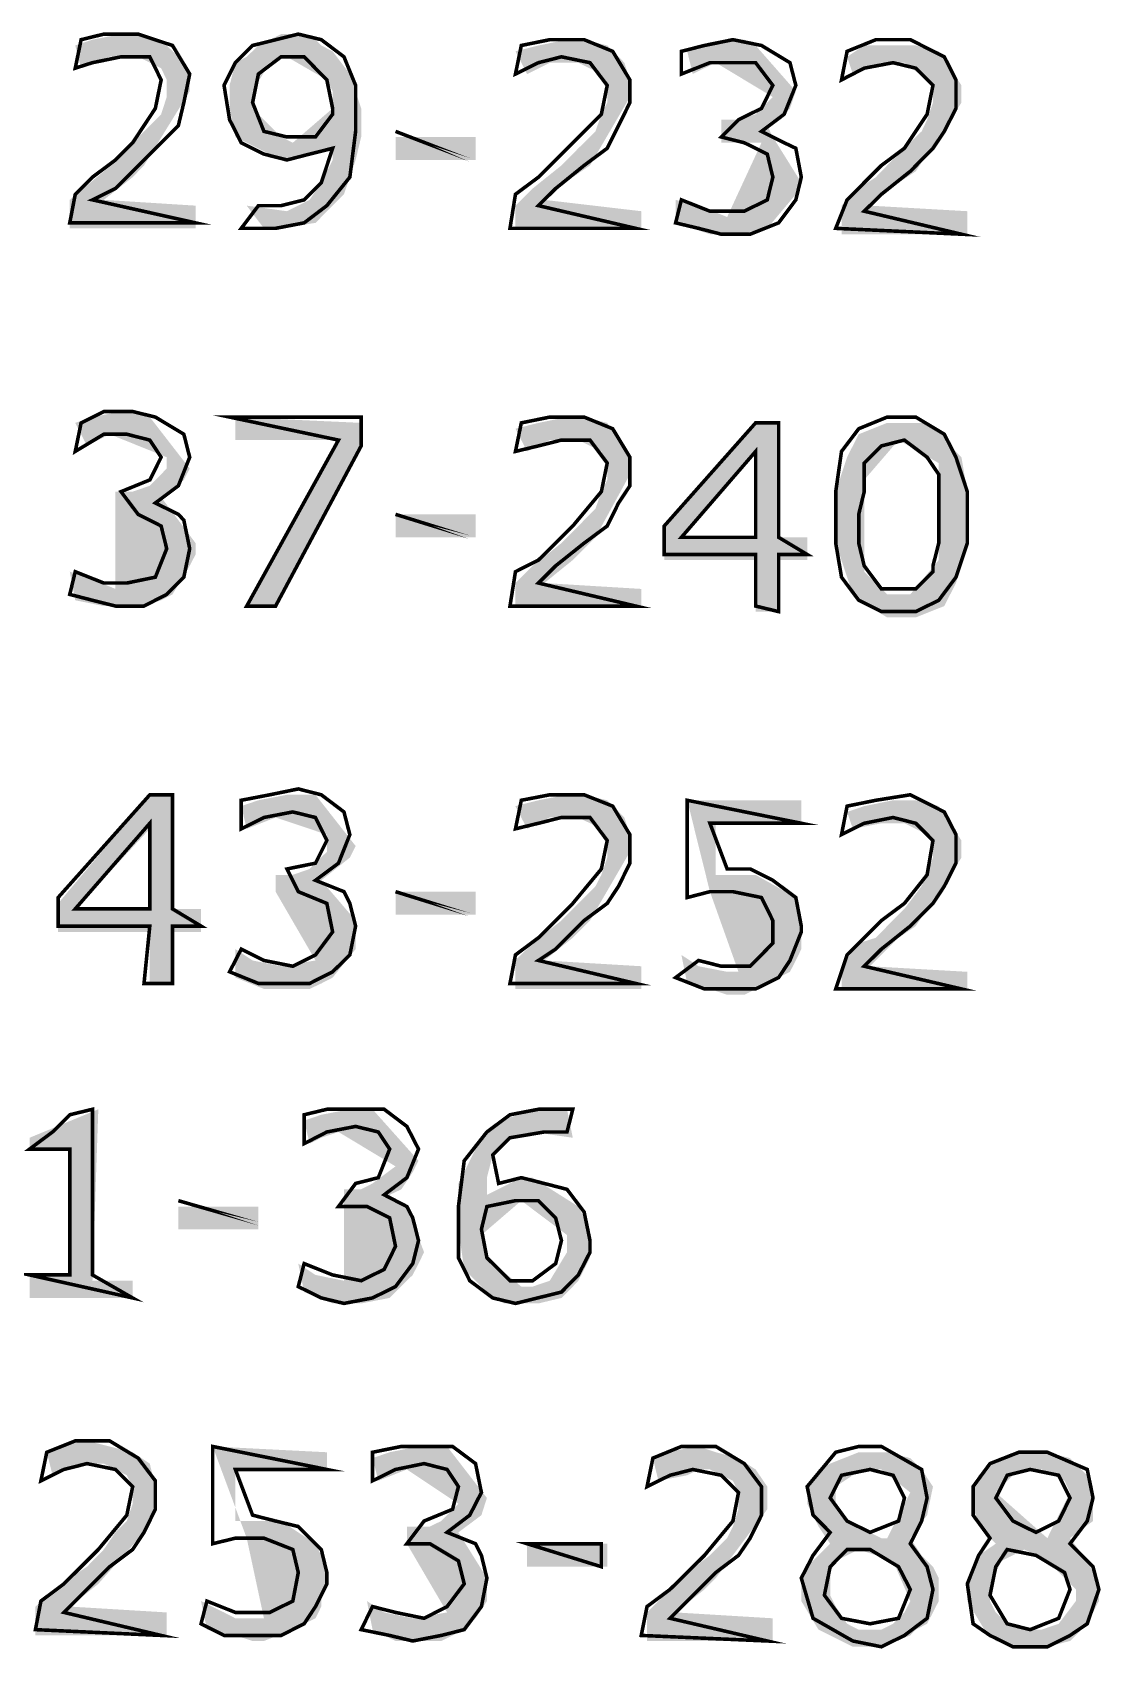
# Model space of a CAD drawing. Header units: millimetres. Extents: x 688550 to 690417, y 7458888 to 7459543.
# Drawn here: x 689976.37 to 689990.22, y 7459292.84 to 7459313.78 of the extents above; entities that cross this region are included whole.
import ezdxf

# ---------------------------------------------------------------- set-up
doc = ezdxf.new("R2010")
doc.units = ezdxf.units.MM
doc.header["$LTSCALE"] = 3
doc.header["$MEASUREMENT"] = 0
doc.layers.add('H', color=7, linetype='Continuous')
doc.layers.add('P', color=7, linetype='Continuous')

msp = doc.modelspace()

# ---------------------------------------------------------------- hatches: boundary and pattern name
at = {"layer": 'H', "linetype": 'Continuous'}
for points in [[(689978.488, 7459311.241), (689976.858, 7459311.241), (689976.858, 7459311.61), (689977.299, 7459311.98), (689977.45, 7459312.127), (689977.673, 7459312.35), (689977.895, 7459312.572), (689978.042, 7459312.719), (689978.114, 7459312.942), (689978.114, 7459313.164), (689978.042, 7459313.316), (689977.744, 7459313.463), (689977.522, 7459313.463), (689977.375, 7459313.463), (689977.005, 7459313.316), (689976.929, 7459313.61), (689977.152, 7459313.685), (689977.522, 7459313.757), (689977.82, 7459313.757), (689978.114, 7459313.61), (689978.265, 7459313.463), (689978.412, 7459313.24), (689978.412, 7459313.017), (689977.82, 7459312.056), (689977.673, 7459311.904), (689977.299, 7459311.61), (689978.488, 7459311.535), (689978.488, 7459311.241)], [(689979.374, 7459311.241), (689979.151, 7459311.535), (689979.672, 7459311.463), (689979.966, 7459311.61), (689980.117, 7459311.833), (689980.264, 7459312.127), (689980.264, 7459312.278), (689980.042, 7459312.203), (689979.596, 7459312.127), (689979.004, 7459312.425), (689978.929, 7459312.795), (689978.929, 7459313.093), (689979.004, 7459313.387), (689979.151, 7459313.463), (689979.302, 7459313.61), (689979.596, 7459313.757), (689979.672, 7459313.463), (689979.449, 7459313.387), (689979.227, 7459313.017), (689979.227, 7459312.795), (689979.596, 7459312.425), (689979.748, 7459312.35), (689980.264, 7459312.795), (689980.264, 7459313.017), (689980.189, 7459313.164), (689979.672, 7459313.463), (689979.596, 7459313.757), (689979.819, 7459313.757), (689980.042, 7459313.685), (689980.117, 7459313.61), (689980.264, 7459313.534), (689980.487, 7459313.24), (689980.634, 7459312.795), (689980.634, 7459312.425), (689980.562, 7459312.127), (689980.411, 7459311.682), (689980.264, 7459311.535), (689980.042, 7459311.312), (689979.596, 7459311.241), (689979.374, 7459311.241)], [(689984.263, 7459311.241), (689982.633, 7459311.241), (689982.633, 7459311.535), (689982.856, 7459311.757), (689983.229, 7459312.056), (689983.448, 7459312.278), (689983.67, 7459312.497), (689983.746, 7459312.719), (689983.822, 7459312.87), (689983.822, 7459313.093), (689983.746, 7459313.24), (689983.448, 7459313.387), (689983.301, 7459313.387), (689983.078, 7459313.387), (689982.784, 7459313.24), (689982.633, 7459313.534), (689982.931, 7459313.61), (689983.301, 7459313.685), (689983.523, 7459313.685), (689983.822, 7459313.61), (689984.044, 7459313.387), (689984.116, 7459313.164), (689984.116, 7459312.942), (689983.599, 7459312.056), (689983.376, 7459311.904), (689983.007, 7459311.61), (689984.263, 7459311.463), (689984.263, 7459311.241)], [(689985.3, 7459311.165), (689985.153, 7459311.165), (689984.708, 7459311.312), (689984.708, 7459311.61), (689985.006, 7459311.535), (689985.376, 7459311.388), (689985.821, 7459312.35), (689985.3, 7459312.35), (689985.3, 7459312.648), (689985.523, 7459312.648), (689985.745, 7459312.719), (689985.968, 7459312.942), (689985.229, 7459313.387), (689985.082, 7459313.316), (689984.93, 7459313.24), (689984.859, 7459313.534), (689985.006, 7459313.61), (689985.451, 7459313.685), (689985.598, 7459313.685), (689985.745, 7459313.61), (689986.266, 7459313.017), (689986.19, 7459312.795), (689986.043, 7459312.648), (689985.896, 7459312.572), (689985.968, 7459312.425), (689986.337, 7459311.833), (689986.266, 7459311.682), (689985.896, 7459311.241), (689985.523, 7459311.165), (689985.3, 7459311.165)], [(689988.488, 7459311.165), (689986.858, 7459311.165), (689986.858, 7459311.535), (689987.081, 7459311.757), (689987.303, 7459311.904), (689987.45, 7459312.056), (689987.673, 7459312.278), (689987.896, 7459312.497), (689987.967, 7459312.648), (689988.043, 7459312.87), (689988.043, 7459313.093), (689987.967, 7459313.164), (689987.673, 7459313.387), (689987.526, 7459313.387), (689987.375, 7459313.387), (689987.152, 7459313.316), (689987.005, 7459313.24), (689986.93, 7459313.463), (689987.152, 7459313.61), (689987.526, 7459313.61), (689987.82, 7459313.61), (689988.118, 7459313.534), (689988.412, 7459313.093), (689988.412, 7459312.87), (689987.82, 7459311.98), (689987.597, 7459311.833), (689987.228, 7459311.535), (689988.488, 7459311.463), (689988.488, 7459311.165)], [(689982.116, 7459312.127), (689981.079, 7459312.127), (689981.079, 7459312.425), (689982.116, 7459312.425), (689982.116, 7459312.127)], [(689977.673, 7459306.348), (689977.299, 7459306.348), (689976.929, 7459306.423), (689976.858, 7459306.793), (689977.081, 7459306.722), (689977.45, 7459306.57), (689977.45, 7459307.536), (689977.45, 7459307.83), (689977.673, 7459307.83), (689977.895, 7459307.906), (689978.114, 7459308.129), (689978.114, 7459308.276), (689977.375, 7459308.574), (689977.081, 7459308.423), (689976.929, 7459308.721), (689977.152, 7459308.796), (689977.522, 7459308.868), (689977.744, 7459308.868), (689977.895, 7459308.796), (689978.412, 7459308.129), (689978.336, 7459307.982), (689978.042, 7459307.759), (689978.488, 7459307.163), (689978.488, 7459307.016), (689978.412, 7459306.869), (689978.189, 7459306.499), (689978.042, 7459306.423), (689977.82, 7459306.348), (689977.673, 7459306.348)], [(689979.151, 7459306.348), (689980.34, 7459308.498), (689979.004, 7459308.498), (689979.004, 7459308.796), (689980.634, 7459308.721), (689980.634, 7459308.423), (689979.525, 7459306.348), (689979.151, 7459306.348)], [(689984.263, 7459306.348), (689982.633, 7459306.348), (689982.633, 7459306.646), (689982.856, 7459306.869), (689983.229, 7459307.163), (689983.448, 7459307.385), (689983.67, 7459307.608), (689983.746, 7459307.83), (689983.822, 7459307.982), (689983.822, 7459308.2), (689983.746, 7459308.351), (689983.448, 7459308.498), (689983.301, 7459308.498), (689983.078, 7459308.498), (689982.931, 7459308.423), (689982.784, 7459308.351), (689982.633, 7459308.645), (689982.931, 7459308.721), (689983.301, 7459308.796), (689983.523, 7459308.796), (689983.822, 7459308.721), (689984.116, 7459308.276), (689984.116, 7459308.053), (689983.67, 7459307.238), (689983.376, 7459306.944), (689983.007, 7459306.646), (689984.263, 7459306.57), (689984.263, 7459306.348)], [(689986.043, 7459306.276), (689985.745, 7459306.276), (689985.745, 7459306.944), (689984.561, 7459306.944), (689984.561, 7459307.385), (689984.783, 7459307.238), (689985.745, 7459307.238), (689985.745, 7459308.351), (689984.783, 7459307.238), (689984.561, 7459307.385), (689985.745, 7459308.721), (689986.043, 7459308.721), (689986.043, 7459307.238), (689986.413, 7459307.238), (689986.413, 7459306.944), (689986.043, 7459306.944), (689986.043, 7459306.276)], [(689987.45, 7459306.201), (689987.526, 7459306.499), (689987.749, 7459306.499), (689988.118, 7459306.944), (689988.118, 7459307.163), (689988.118, 7459307.314), (689988.118, 7459307.83), (689988.118, 7459308.2), (689987.597, 7459308.498), (689987.152, 7459307.982), (689987.152, 7459307.608), (689987.152, 7459307.163), (689987.152, 7459306.793), (689987.45, 7459306.499), (689987.526, 7459306.499), (689987.45, 7459306.201), (689987.081, 7459306.423), (689987.005, 7459306.499), (689986.93, 7459306.722), (689986.783, 7459307.163), (689986.783, 7459307.83), (689986.93, 7459308.276), (689987.081, 7459308.574), (689987.45, 7459308.721), (689987.896, 7459308.721), (689988.19, 7459308.574), (689988.265, 7459308.423), (689988.412, 7459308.276), (689988.488, 7459307.83), (689988.488, 7459307.163), (689988.341, 7459306.646), (689988.19, 7459306.348), (689987.82, 7459306.201), (689987.45, 7459306.201)], [(689981.079, 7459307.238), (689981.079, 7459307.536), (689982.116, 7459307.536), (689982.116, 7459307.238), (689981.079, 7459307.238)], [(689977.895, 7459301.459), (689977.895, 7459302.127), (689976.707, 7459302.127), (689976.707, 7459302.496), (689976.929, 7459302.425), (689977.895, 7459302.425), (689977.895, 7459303.462), (689976.929, 7459302.425), (689976.707, 7459302.496), (689977.895, 7459303.903), (689978.189, 7459303.903), (689978.189, 7459302.425), (689978.559, 7459302.425), (689978.559, 7459302.127), (689978.189, 7459302.127), (689978.189, 7459301.459), (689977.895, 7459301.459)], [(689979.819, 7459301.388), (689979.374, 7459301.388), (689979.004, 7459301.535), (689979.004, 7459301.904), (689979.227, 7459301.757), (689979.596, 7459301.682), (689980.042, 7459301.757), (689979.525, 7459302.648), (689979.525, 7459302.866), (689979.748, 7459302.866), (689979.966, 7459302.942), (689980.189, 7459303.164), (689980.189, 7459303.387), (689979.525, 7459303.609), (689979.151, 7459303.462), (689979.08, 7459303.756), (689979.302, 7459303.832), (689979.672, 7459303.903), (689979.819, 7459303.903), (689980.042, 7459303.903), (689980.562, 7459303.24), (689980.487, 7459303.089), (689980.117, 7459302.795), (689980.562, 7459302.274), (689980.562, 7459302.051), (689980.562, 7459301.904), (689980.264, 7459301.535), (689980.117, 7459301.459), (689979.966, 7459301.388), (689979.819, 7459301.388)], [(689984.263, 7459301.388), (689982.633, 7459301.388), (689982.633, 7459301.757), (689982.856, 7459301.98), (689983.229, 7459302.274), (689983.448, 7459302.496), (689983.67, 7459302.719), (689983.746, 7459302.866), (689983.822, 7459303.089), (689983.822, 7459303.311), (689983.746, 7459303.462), (689983.448, 7459303.609), (689983.301, 7459303.609), (689983.078, 7459303.609), (689982.784, 7459303.462), (689982.633, 7459303.756), (689982.931, 7459303.832), (689983.301, 7459303.903), (689983.523, 7459303.903), (689983.822, 7459303.832), (689984.044, 7459303.609), (689984.116, 7459303.387), (689984.116, 7459303.164), (689983.599, 7459302.274), (689983.376, 7459302.051), (689983.007, 7459301.757), (689984.263, 7459301.682), (689984.263, 7459301.388)], [(689985.376, 7459301.312), (689985.153, 7459301.388), (689984.859, 7459301.459), (689984.783, 7459301.829), (689985.006, 7459301.682), (689985.376, 7459301.61), (689985.523, 7459301.61), (689985.153, 7459302.648), (689984.859, 7459303.832), (689986.337, 7459303.832), (689986.337, 7459303.534), (689985.229, 7459303.534), (689985.229, 7459302.866), (689985.598, 7459302.866), (689985.745, 7459302.866), (689986.266, 7459302.572), (689986.337, 7459302.274), (689986.337, 7459302.051), (689986.337, 7459301.904), (689986.266, 7459301.757), (689986.19, 7459301.61), (689985.896, 7459301.459), (689985.598, 7459301.312), (689985.376, 7459301.312)], [(689988.488, 7459301.388), (689986.858, 7459301.388), (689986.858, 7459301.682), (689987.081, 7459301.98), (689987.303, 7459302.051), (689987.45, 7459302.202), (689987.673, 7459302.425), (689987.896, 7459302.719), (689987.967, 7459302.866), (689988.043, 7459303.089), (689988.043, 7459303.24), (689987.967, 7459303.387), (689987.673, 7459303.534), (689987.526, 7459303.534), (689987.375, 7459303.534), (689987.005, 7459303.462), (689986.93, 7459303.681), (689987.152, 7459303.756), (689987.526, 7459303.832), (689987.82, 7459303.832), (689988.118, 7459303.756), (689988.265, 7459303.534), (689988.412, 7459303.311), (689988.412, 7459303.089), (689987.82, 7459302.202), (689987.597, 7459302.051), (689987.228, 7459301.682), (689988.488, 7459301.61), (689988.488, 7459301.388)], [(689982.116, 7459302.349), (689981.079, 7459302.349), (689981.079, 7459302.648), (689982.116, 7459302.648), (689982.116, 7459302.349)], [(689977.673, 7459297.385), (689976.337, 7459297.385), (689976.337, 7459297.683), (689976.858, 7459297.683), (689976.858, 7459299.313), (689976.337, 7459299.313), (689976.337, 7459299.46), (689977.228, 7459299.829), (689977.152, 7459297.608), (689977.673, 7459297.608), (689977.673, 7459297.385)], [(689980.411, 7459297.314), (689980.264, 7459297.314), (689979.895, 7459297.461), (689979.819, 7459297.83), (689980.042, 7459297.683), (689980.411, 7459297.608), (689980.411, 7459298.569), (689980.411, 7459298.792), (689980.634, 7459298.792), (689980.781, 7459298.868), (689981.079, 7459299.09), (689980.34, 7459299.535), (689980.117, 7459299.46), (689979.966, 7459299.384), (689979.895, 7459299.682), (689980.117, 7459299.758), (689980.487, 7459299.829), (689980.781, 7459299.829), (689981.377, 7459299.162), (689981.302, 7459299.015), (689981.155, 7459298.792), (689981.003, 7459298.721), (689981.079, 7459298.645), (689981.226, 7459298.569), (689981.449, 7459297.977), (689981.377, 7459297.83), (689981.302, 7459297.683), (689981.003, 7459297.385), (689980.634, 7459297.314), (689980.411, 7459297.314)], [(689982.633, 7459297.314), (689982.486, 7459297.314), (689982.339, 7459297.385), (689982.116, 7459297.608), (689981.969, 7459297.755), (689981.894, 7459298.275), (689981.894, 7459298.569), (689981.894, 7459298.868), (689982.116, 7459299.313), (689982.415, 7459299.682), (689982.931, 7459299.829), (689983.078, 7459299.829), (689983.301, 7459299.829), (689983.376, 7459299.46), (689982.856, 7459299.535), (689982.562, 7459299.46), (689982.339, 7459299.237), (689982.263, 7459298.943), (689982.263, 7459298.721), (689982.709, 7459298.943), (689982.856, 7459298.943), (689983.448, 7459298.569), (689983.599, 7459298.275), (689983.599, 7459297.906), (689983.448, 7459297.608), (689983.376, 7459297.532), (689983.229, 7459297.385), (689982.931, 7459297.314), (689982.856, 7459297.532), (689983.078, 7459297.608), (689983.301, 7459297.977), (689983.301, 7459298.2), (689982.709, 7459298.645), (689982.192, 7459298.2), (689982.263, 7459297.977), (689982.263, 7459297.906), (689982.709, 7459297.532), (689982.856, 7459297.532), (689982.931, 7459297.314), (689982.633, 7459297.314)], [(689979.302, 7459298.275), (689978.265, 7459298.275), (689978.265, 7459298.569), (689979.302, 7459298.569), (689979.302, 7459298.275)], [(689978.114, 7459293.013), (689976.413, 7459293.013), (689976.413, 7459293.387), (689976.858, 7459293.756), (689977.081, 7459293.903), (689977.299, 7459294.126), (689977.45, 7459294.348), (689977.597, 7459294.495), (689977.673, 7459294.718), (689977.673, 7459294.941), (689977.597, 7459295.088), (689977.299, 7459295.239), (689977.081, 7459295.239), (689977.005, 7459295.239), (689976.635, 7459295.088), (689976.56, 7459295.386), (689976.707, 7459295.461), (689977.081, 7459295.533), (689977.375, 7459295.461), (689977.673, 7459295.386), (689977.895, 7459295.239), (689977.967, 7459294.941), (689977.967, 7459294.718), (689977.82, 7459294.348), (689977.228, 7459293.681), (689976.858, 7459293.387), (689978.114, 7459293.311), (689978.114, 7459293.013)], [(689979.227, 7459292.941), (689979.004, 7459293.013), (689978.635, 7459293.088), (689978.559, 7459293.458), (689978.857, 7459293.311), (689979.004, 7459293.235), (689979.227, 7459293.235), (689979.374, 7459293.235), (689979.151, 7459294.273), (689978.71, 7459295.461), (689980.189, 7459295.386), (689980.189, 7459295.163), (689979.004, 7459295.163), (689979.004, 7459294.495), (689979.374, 7459294.495), (689979.596, 7459294.495), (689980.042, 7459294.201), (689980.189, 7459293.903), (689980.189, 7459293.681), (689980.117, 7459293.534), (689980.117, 7459293.387), (689980.042, 7459293.235), (689979.748, 7459293.088), (689979.374, 7459292.941), (689979.227, 7459292.941)], [(689981.524, 7459292.941), (689981.079, 7459292.941), (689980.781, 7459293.088), (689980.709, 7459293.458), (689980.932, 7459293.311), (689981.302, 7459293.235), (689981.747, 7459293.311), (689981.226, 7459294.201), (689981.226, 7459294.424), (689981.524, 7459294.424), (689981.671, 7459294.495), (689981.894, 7459294.718), (689981.226, 7459295.163), (689980.856, 7459295.016), (689980.781, 7459295.31), (689981.003, 7459295.386), (689981.377, 7459295.461), (689981.524, 7459295.461), (689981.747, 7459295.461), (689982.263, 7459294.794), (689982.192, 7459294.571), (689981.894, 7459294.348), (689982.263, 7459293.756), (689982.263, 7459293.609), (689982.263, 7459293.458), (689982.116, 7459293.235), (689981.969, 7459293.088), (689981.818, 7459293.013), (689981.671, 7459292.941), (689981.524, 7459292.941)], [(689985.968, 7459292.941), (689984.338, 7459292.941), (689984.338, 7459293.311), (689984.636, 7459293.609), (689984.859, 7459293.828), (689985.153, 7459294.05), (689985.376, 7459294.273), (689985.451, 7459294.424), (689985.523, 7459294.647), (689985.523, 7459294.865), (689985.451, 7459295.016), (689985.153, 7459295.163), (689985.006, 7459295.163), (689984.859, 7459295.088), (689984.485, 7459295.016), (689984.414, 7459295.31), (689984.561, 7459295.386), (689985.006, 7459295.461), (689985.229, 7459295.386), (689985.523, 7459295.31), (689985.745, 7459295.163), (689985.896, 7459294.941), (689985.896, 7459294.647), (689985.229, 7459293.756), (689985.082, 7459293.609), (689984.708, 7459293.311), (689985.968, 7459293.235), (689985.968, 7459292.941)], [(689987.228, 7459292.866), (689987.005, 7459292.866), (689986.711, 7459293.013), (689986.56, 7459293.088), (689986.337, 7459293.458), (689986.337, 7459293.756), (689986.413, 7459293.903), (689986.711, 7459294.201), (689986.783, 7459293.979), (689986.711, 7459293.828), (689986.711, 7459293.756), (689986.711, 7459293.534), (689986.783, 7459293.387), (689986.93, 7459293.164), (689987.081, 7459293.088), (689987.375, 7459293.088), (689987.526, 7459293.164), (689987.673, 7459293.311), (689987.749, 7459293.458), (689987.526, 7459293.979), (689987.081, 7459294.126), (689986.783, 7459293.979), (689986.711, 7459294.201), (689986.56, 7459294.424), (689986.489, 7459294.571), (689986.413, 7459294.718), (689986.413, 7459294.941), (689986.56, 7459295.163), (689986.711, 7459295.239), (689987.081, 7459295.386), (689987.152, 7459295.163), (689987.005, 7459295.088), (689986.783, 7459294.941), (689986.783, 7459294.718), (689986.93, 7459294.495), (689987.375, 7459294.273), (689987.45, 7459294.273), (689987.749, 7459294.865), (689987.375, 7459295.163), (689987.152, 7459295.163), (689987.081, 7459295.386), (689987.45, 7459295.386), (689987.749, 7459295.31), (689987.896, 7459295.163), (689988.043, 7459294.941), (689987.967, 7459294.571), (689987.749, 7459294.273), (689987.896, 7459294.05), (689988.043, 7459293.903), (689988.118, 7459293.756), (689988.118, 7459293.458), (689987.967, 7459293.164), (689987.82, 7459293.088), (689987.749, 7459293.013), (689987.375, 7459292.866), (689987.228, 7459292.866)], [(689989.156, 7459292.866), (689988.857, 7459292.941), (689988.71, 7459293.088), (689988.488, 7459293.458), (689988.488, 7459293.681), (689988.563, 7459293.903), (689988.635, 7459294.05), (689988.857, 7459294.201), (689988.933, 7459293.979), (689988.782, 7459293.681), (689988.782, 7459293.458), (689988.857, 7459293.311), (689989.004, 7459293.164), (689989.227, 7459293.088), (689989.45, 7459293.088), (689989.672, 7459293.164), (689989.895, 7459293.458), (689989.895, 7459293.609), (689989.525, 7459293.979), (689989.227, 7459294.126), (689988.933, 7459293.979), (689988.857, 7459294.201), (689988.71, 7459294.348), (689988.563, 7459294.647), (689988.563, 7459294.941), (689988.635, 7459295.088), (689988.782, 7459295.239), (689989.156, 7459295.386), (689989.227, 7459295.163), (689989.08, 7459295.088), (689988.857, 7459294.865), (689989.525, 7459294.273), (689989.525, 7459294.273), (689989.819, 7459294.865), (689989.748, 7459295.016), (689989.45, 7459295.163), (689989.227, 7459295.163), (689989.156, 7459295.386), (689989.525, 7459295.386), (689989.819, 7459295.31), (689990.042, 7459295.088), (689990.117, 7459294.941), (689990.117, 7459294.647), (689990.117, 7459294.495), (689989.819, 7459294.273), (689990.042, 7459293.979), (689990.193, 7459293.681), (689990.193, 7459293.458), (689990.042, 7459293.164), (689989.819, 7459292.941), (689989.525, 7459292.866), (689989.156, 7459292.866)], [(689983.822, 7459293.903), (689982.784, 7459293.903), (689982.784, 7459294.201), (689983.822, 7459294.201), (689983.822, 7459293.903)]]:
    msp.add_hatch(color=256, dxfattribs=at).paths.add_polyline_path(points)

# ---------------------------------------------------------------- linework, layer by layer
at = {"layer": 'P', "const_width": 0.0462}
for points in [[(689978.488, 7459311.312), (689977.152, 7459311.61), (689977.45, 7459311.757), (689977.82, 7459312.127), (689978.042, 7459312.35), (689978.265, 7459312.572), (689978.336, 7459312.87), (689978.412, 7459313.24), (689978.189, 7459313.61), (689977.744, 7459313.757), (689977.299, 7459313.757), (689977.005, 7459313.685), (689976.929, 7459313.316), (689977.152, 7459313.387), (689977.522, 7459313.463), (689977.895, 7459313.463), (689978.042, 7459313.164), (689977.967, 7459312.795), (689977.673, 7459312.35), (689977.45, 7459312.127), (689977.152, 7459311.904), (689976.929, 7459311.682), (689976.858, 7459311.312), (689978.488, 7459311.312), (689978.488, 7459311.312)], [(689980.562, 7459312.648), (689980.562, 7459313.093), (689980.411, 7459313.463), (689980.117, 7459313.685), (689979.819, 7459313.757), (689979.227, 7459313.61), (689979.004, 7459313.387), (689978.857, 7459313.093), (689978.929, 7459312.648), (689979.08, 7459312.35), (689979.374, 7459312.203), (689979.672, 7459312.127), (689979.966, 7459312.203), (689980.264, 7459312.278), (689980.117, 7459311.833), (689979.895, 7459311.61), (689979.596, 7459311.535), (689979.302, 7459311.535), (689979.08, 7459311.241), (689979.525, 7459311.241), (689979.895, 7459311.312), (689980.189, 7459311.535), (689980.487, 7459311.904), (689980.562, 7459312.497), (689980.562, 7459312.648), (689980.562, 7459312.648)], [(689984.191, 7459311.241), (689982.931, 7459311.535), (689983.154, 7459311.757), (689983.523, 7459312.056), (689983.822, 7459312.278), (689983.969, 7459312.572), (689984.116, 7459312.87), (689984.116, 7459313.164), (689983.893, 7459313.534), (689983.523, 7459313.685), (689983.078, 7459313.685), (689982.709, 7459313.61), (689982.633, 7459313.24), (689982.931, 7459313.387), (689983.229, 7459313.463), (689983.599, 7459313.387), (689983.822, 7459313.093), (689983.746, 7459312.719), (689983.376, 7459312.35), (689983.154, 7459312.127), (689982.931, 7459311.904), (689982.633, 7459311.682), (689982.562, 7459311.241), (689984.191, 7459311.241), (689984.191, 7459311.241)], [(689986.115, 7459312.35), (689985.821, 7459312.497), (689986.115, 7459312.719), (689986.266, 7459313.093), (689986.19, 7459313.387), (689985.821, 7459313.61), (689985.451, 7459313.685), (689985.082, 7459313.61), (689984.783, 7459313.534), (689984.783, 7459313.24), (689985.153, 7459313.387), (689985.451, 7459313.387), (689985.745, 7459313.387), (689985.968, 7459313.093), (689985.821, 7459312.795), (689985.523, 7459312.648), (689985.3, 7459312.425), (689985.598, 7459312.35), (689985.896, 7459312.203), (689985.968, 7459311.904), (689985.896, 7459311.61), (689985.598, 7459311.463), (689985.153, 7459311.463), (689984.783, 7459311.61), (689984.708, 7459311.312), (689985.006, 7459311.241), (689985.3, 7459311.165), (689985.674, 7459311.165), (689986.043, 7459311.312), (689986.266, 7459311.61), (689986.337, 7459311.904), (689986.266, 7459312.278), (689986.115, 7459312.35), (689986.115, 7459312.35)], [(689988.412, 7459311.165), (689987.152, 7459311.463), (689987.375, 7459311.682), (689987.749, 7459311.98), (689988.043, 7459312.278), (689988.19, 7459312.497), (689988.341, 7459312.795), (689988.341, 7459313.164), (689988.19, 7459313.463), (689987.749, 7459313.685), (689987.303, 7459313.685), (689986.93, 7459313.534), (689986.858, 7459313.164), (689987.152, 7459313.316), (689987.526, 7459313.387), (689987.82, 7459313.316), (689988.043, 7459313.093), (689987.967, 7459312.719), (689987.673, 7459312.278), (689987.375, 7459312.056), (689987.152, 7459311.833), (689986.93, 7459311.61), (689986.783, 7459311.241), (689988.412, 7459311.165), (689988.412, 7459311.165)], [(689980.264, 7459312.719), (689980.042, 7459312.425), (689979.672, 7459312.425), (689979.374, 7459312.497), (689979.227, 7459312.87), (689979.302, 7459313.24), (689979.596, 7459313.463), (689979.895, 7459313.463), (689980.189, 7459313.164), (689980.264, 7459312.795), (689980.264, 7459312.719), (689980.264, 7459312.719)], [(689982.041, 7459312.127), (689981.079, 7459312.497), (689982.041, 7459312.127), (689982.041, 7459312.127)], [(689978.265, 7459307.536), (689977.967, 7459307.683), (689978.265, 7459307.906), (689978.412, 7459308.276), (689978.336, 7459308.574), (689977.967, 7459308.796), (689977.673, 7459308.868), (689977.299, 7459308.868), (689977.005, 7459308.721), (689976.929, 7459308.351), (689977.299, 7459308.574), (689977.597, 7459308.574), (689977.895, 7459308.498), (689978.042, 7459308.276), (689977.895, 7459307.982), (689977.522, 7459307.83), (689977.744, 7459307.536), (689978.042, 7459307.385), (689978.114, 7459307.091), (689977.967, 7459306.722), (689977.597, 7459306.646), (689977.299, 7459306.646), (689976.929, 7459306.793), (689976.858, 7459306.499), (689977.152, 7459306.423), (689977.45, 7459306.348), (689977.82, 7459306.348), (689978.114, 7459306.499), (689978.336, 7459306.722), (689978.412, 7459307.091), (689978.336, 7459307.461), (689978.265, 7459307.536), (689978.265, 7459307.536)], [(689980.634, 7459308.423), (689980.634, 7459308.796), (689978.929, 7459308.796), (689980.34, 7459308.498), (689979.151, 7459306.348), (689979.525, 7459306.348), (689980.634, 7459308.423), (689980.634, 7459308.423)], [(689984.191, 7459306.348), (689982.931, 7459306.646), (689983.154, 7459306.869), (689983.523, 7459307.163), (689983.822, 7459307.385), (689983.969, 7459307.683), (689984.116, 7459307.906), (689984.116, 7459308.276), (689983.893, 7459308.645), (689983.523, 7459308.796), (689983.078, 7459308.796), (689982.709, 7459308.721), (689982.633, 7459308.351), (689982.931, 7459308.423), (689983.229, 7459308.498), (689983.599, 7459308.498), (689983.822, 7459308.2), (689983.746, 7459307.83), (689983.376, 7459307.385), (689983.154, 7459307.163), (689982.931, 7459306.944), (689982.633, 7459306.793), (689982.562, 7459306.348), (689984.191, 7459306.348), (689984.191, 7459306.348)], [(689986.413, 7459307.016), (689986.043, 7459307.238), (689986.043, 7459308.721), (689985.745, 7459308.721), (689984.561, 7459307.385), (689984.561, 7459307.016), (689985.745, 7459307.016), (689985.745, 7459306.348), (689986.043, 7459306.276), (689986.043, 7459307.016), (689986.413, 7459307.016), (689986.413, 7459307.016)], [(689988.488, 7459307.536), (689988.488, 7459307.83), (689988.341, 7459308.276), (689988.19, 7459308.574), (689987.82, 7459308.796), (689987.45, 7459308.796), (689987.081, 7459308.645), (689986.858, 7459308.351), (689986.783, 7459307.83), (689986.783, 7459307.536), (689986.783, 7459307.163), (689986.858, 7459306.722), (689987.081, 7459306.423), (689987.375, 7459306.276), (689987.82, 7459306.276), (689988.118, 7459306.423), (689988.341, 7459306.722), (689988.488, 7459307.163), (689988.488, 7459307.536), (689988.488, 7459307.536)], [(689988.043, 7459306.793), (689987.82, 7459306.57), (689987.375, 7459306.57), (689987.152, 7459306.869), (689987.081, 7459307.163), (689987.081, 7459307.536), (689987.152, 7459307.83), (689987.152, 7459308.2), (689987.375, 7459308.423), (689987.673, 7459308.498), (689987.967, 7459308.276), (689988.118, 7459308.053), (689988.118, 7459307.608), (689988.118, 7459307.163), (689988.043, 7459306.869), (689988.043, 7459306.793), (689988.043, 7459306.793)], [(689985.745, 7459307.238), (689984.783, 7459307.238), (689985.745, 7459308.351), (689985.745, 7459307.238), (689985.745, 7459307.238)], [(689982.041, 7459307.238), (689981.079, 7459307.536), (689982.041, 7459307.238), (689982.041, 7459307.238)], [(689978.559, 7459302.202), (689978.189, 7459302.425), (689978.189, 7459303.903), (689977.895, 7459303.903), (689976.707, 7459302.572), (689976.707, 7459302.202), (689977.895, 7459302.202), (689977.82, 7459301.459), (689978.189, 7459301.459), (689978.189, 7459302.202), (689978.559, 7459302.202), (689978.559, 7459302.202)], [(689980.411, 7459302.648), (689980.042, 7459302.795), (689980.34, 7459303.017), (689980.487, 7459303.387), (689980.411, 7459303.681), (689980.117, 7459303.903), (689979.819, 7459303.979), (689979.449, 7459303.903), (689979.08, 7459303.832), (689979.08, 7459303.462), (689979.374, 7459303.609), (689979.748, 7459303.681), (689980.042, 7459303.609), (689980.189, 7459303.311), (689980.042, 7459303.017), (689979.672, 7459302.942), (689979.819, 7459302.648), (689980.189, 7459302.496), (689980.264, 7459302.127), (689980.042, 7459301.829), (689979.748, 7459301.682), (689979.374, 7459301.757), (689979.08, 7459301.904), (689978.929, 7459301.61), (689979.302, 7459301.459), (689979.596, 7459301.459), (689979.966, 7459301.459), (689980.264, 7459301.61), (689980.487, 7459301.829), (689980.562, 7459302.202), (689980.487, 7459302.496), (689980.411, 7459302.648), (689980.411, 7459302.648)], [(689984.191, 7459301.459), (689982.931, 7459301.757), (689983.154, 7459301.904), (689983.523, 7459302.274), (689983.822, 7459302.496), (689983.969, 7459302.719), (689984.116, 7459303.017), (689984.116, 7459303.387), (689983.893, 7459303.756), (689983.523, 7459303.903), (689983.078, 7459303.903), (689982.709, 7459303.832), (689982.633, 7459303.462), (689982.931, 7459303.534), (689983.229, 7459303.609), (689983.599, 7459303.609), (689983.822, 7459303.311), (689983.746, 7459302.942), (689983.376, 7459302.496), (689983.154, 7459302.274), (689982.931, 7459302.051), (689982.633, 7459301.829), (689982.562, 7459301.459), (689984.191, 7459301.459), (689984.191, 7459301.459)], [(689986.337, 7459302.202), (689986.266, 7459302.572), (689985.968, 7459302.795), (689985.674, 7459302.942), (689985.376, 7459302.942), (689985.153, 7459303.534), (689986.337, 7459303.534), (689984.859, 7459303.832), (689984.859, 7459302.572), (689985.153, 7459302.648), (689985.451, 7459302.648), (689985.821, 7459302.572), (689985.968, 7459302.274), (689985.968, 7459301.98), (689985.674, 7459301.682), (689985.3, 7459301.682), (689985.006, 7459301.757), (689984.708, 7459301.535), (689985.082, 7459301.388), (689985.451, 7459301.388), (689985.745, 7459301.388), (689986.043, 7459301.535), (689986.19, 7459301.757), (689986.337, 7459302.127), (689986.337, 7459302.202), (689986.337, 7459302.202)], [(689988.412, 7459301.388), (689987.152, 7459301.682), (689987.375, 7459301.904), (689987.749, 7459302.202), (689988.043, 7459302.496), (689988.19, 7459302.719), (689988.341, 7459303.017), (689988.341, 7459303.387), (689988.19, 7459303.681), (689987.749, 7459303.903), (689987.303, 7459303.832), (689986.93, 7459303.756), (689986.858, 7459303.387), (689987.152, 7459303.534), (689987.526, 7459303.609), (689987.82, 7459303.534), (689988.043, 7459303.311), (689987.967, 7459302.866), (689987.673, 7459302.496), (689987.375, 7459302.274), (689987.152, 7459302.051), (689986.93, 7459301.829), (689986.783, 7459301.388), (689988.412, 7459301.388), (689988.412, 7459301.388)], [(689977.895, 7459302.425), (689976.929, 7459302.425), (689977.895, 7459303.534), (689977.895, 7459302.425), (689977.895, 7459302.425)], [(689982.041, 7459302.349), (689981.079, 7459302.648), (689982.041, 7459302.349), (689982.041, 7459302.349)], [(689977.673, 7459297.385), (689977.152, 7459297.683), (689977.152, 7459299.829), (689976.858, 7459299.758), (689976.635, 7459299.535), (689976.337, 7459299.313), (689976.858, 7459299.313), (689976.858, 7459297.683), (689976.337, 7459297.683), (689977.673, 7459297.385), (689977.673, 7459297.385)], [(689981.226, 7459298.569), (689980.932, 7459298.721), (689981.226, 7459298.943), (689981.377, 7459299.313), (689981.226, 7459299.607), (689980.932, 7459299.829), (689980.562, 7459299.829), (689980.189, 7459299.829), (689979.895, 7459299.758), (689979.895, 7459299.384), (689980.189, 7459299.535), (689980.562, 7459299.607), (689980.856, 7459299.535), (689981.003, 7459299.313), (689980.856, 7459298.943), (689980.562, 7459298.868), (689980.34, 7459298.569), (689980.709, 7459298.569), (689981.003, 7459298.422), (689981.079, 7459298.053), (689980.932, 7459297.755), (689980.634, 7459297.608), (689980.264, 7459297.683), (689979.895, 7459297.83), (689979.819, 7459297.532), (689980.117, 7459297.385), (689980.411, 7459297.314), (689980.781, 7459297.385), (689981.079, 7459297.532), (689981.302, 7459297.83), (689981.377, 7459298.128), (689981.302, 7459298.422), (689981.226, 7459298.569), (689981.226, 7459298.569)], [(689983.599, 7459298.128), (689983.523, 7459298.498), (689983.301, 7459298.792), (689983.007, 7459298.868), (689982.709, 7459298.943), (689982.415, 7459298.868), (689982.339, 7459299.237), (689982.562, 7459299.46), (689983.007, 7459299.535), (689983.301, 7459299.535), (689983.376, 7459299.829), (689982.931, 7459299.829), (689982.562, 7459299.758), (689982.263, 7459299.535), (689981.969, 7459299.162), (689981.894, 7459298.569), (689981.894, 7459298.275), (689981.894, 7459297.906), (689982.041, 7459297.608), (689982.339, 7459297.385), (689982.633, 7459297.314), (689983.229, 7459297.461), (689983.448, 7459297.683), (689983.599, 7459297.977), (689983.599, 7459298.128), (689983.599, 7459298.128)], [(689979.302, 7459298.347), (689978.265, 7459298.645), (689979.302, 7459298.347), (689979.302, 7459298.347)], [(689983.229, 7459298.128), (689983.154, 7459297.83), (689982.856, 7459297.608), (689982.562, 7459297.608), (689982.263, 7459297.906), (689982.192, 7459298.275), (689982.263, 7459298.569), (689982.633, 7459298.645), (689982.931, 7459298.645), (689983.154, 7459298.422), (689983.229, 7459298.128), (689983.229, 7459298.128)], [(689978.042, 7459293.013), (689976.782, 7459293.311), (689977.005, 7459293.534), (689977.375, 7459293.903), (689977.673, 7459294.126), (689977.82, 7459294.348), (689977.967, 7459294.647), (689977.967, 7459295.016), (689977.744, 7459295.31), (689977.375, 7459295.533), (689976.929, 7459295.533), (689976.56, 7459295.386), (689976.484, 7459295.016), (689976.782, 7459295.163), (689977.081, 7459295.239), (689977.45, 7459295.163), (689977.673, 7459294.941), (689977.597, 7459294.571), (689977.228, 7459294.126), (689977.005, 7459293.903), (689976.782, 7459293.681), (689976.484, 7459293.458), (689976.413, 7459293.088), (689978.042, 7459293.013), (689978.042, 7459293.013)], [(689980.189, 7459293.828), (689980.117, 7459294.126), (689979.819, 7459294.424), (689979.525, 7459294.495), (689979.227, 7459294.571), (689979.004, 7459295.163), (689980.189, 7459295.163), (689978.71, 7459295.461), (689978.71, 7459294.201), (689979.004, 7459294.273), (689979.374, 7459294.273), (689979.748, 7459294.126), (689979.819, 7459293.828), (689979.748, 7459293.458), (689979.449, 7459293.311), (689979.004, 7459293.311), (689978.635, 7459293.458), (689978.559, 7459293.164), (689978.857, 7459293.013), (689979.302, 7459293.013), (689979.596, 7459293.013), (689979.895, 7459293.164), (689980.042, 7459293.387), (689980.189, 7459293.681), (689980.189, 7459293.828), (689980.189, 7459293.828)], [(689982.116, 7459294.201), (689981.747, 7459294.348), (689982.041, 7459294.571), (689982.192, 7459294.865), (689982.116, 7459295.239), (689981.818, 7459295.461), (689981.524, 7459295.461), (689981.155, 7459295.461), (689980.781, 7459295.386), (689980.781, 7459295.016), (689981.079, 7459295.163), (689981.449, 7459295.239), (689981.747, 7459295.163), (689981.894, 7459294.941), (689981.818, 7459294.647), (689981.449, 7459294.495), (689981.226, 7459294.201), (689981.524, 7459294.201), (689981.894, 7459293.979), (689981.969, 7459293.681), (689981.747, 7459293.387), (689981.449, 7459293.235), (689981.079, 7459293.311), (689980.781, 7459293.387), (689980.634, 7459293.088), (689981.003, 7459293.013), (689981.302, 7459292.941), (689981.671, 7459293.013), (689981.969, 7459293.088), (689982.192, 7459293.387), (689982.263, 7459293.756), (689982.192, 7459294.05), (689982.116, 7459294.201), (689982.116, 7459294.201)], [(689985.896, 7459292.941), (689984.636, 7459293.235), (689984.859, 7459293.458), (689985.229, 7459293.828), (689985.523, 7459294.05), (689985.674, 7459294.273), (689985.821, 7459294.571), (689985.821, 7459294.941), (689985.598, 7459295.239), (689985.229, 7459295.461), (689984.783, 7459295.461), (689984.414, 7459295.31), (689984.338, 7459294.941), (689984.636, 7459295.088), (689984.93, 7459295.163), (689985.3, 7459295.088), (689985.523, 7459294.865), (689985.451, 7459294.495), (689985.082, 7459294.05), (689984.859, 7459293.828), (689984.636, 7459293.609), (689984.338, 7459293.387), (689984.263, 7459293.013), (689985.896, 7459292.941), (689985.896, 7459292.941)], [(689988.043, 7459293.609), (689987.967, 7459293.903), (689987.749, 7459294.201), (689987.896, 7459294.495), (689987.967, 7459294.794), (689987.896, 7459295.163), (689987.375, 7459295.461), (689987.081, 7459295.461), (689986.783, 7459295.386), (689986.413, 7459294.941), (689986.489, 7459294.571), (689986.711, 7459294.348), (689986.489, 7459294.05), (689986.337, 7459293.756), (689986.489, 7459293.235), (689987.005, 7459292.941), (689987.375, 7459292.866), (689987.673, 7459293.013), (689987.967, 7459293.235), (689988.043, 7459293.609), (689988.043, 7459293.609)], [(689990.193, 7459293.609), (689990.117, 7459293.903), (689989.819, 7459294.201), (689990.042, 7459294.495), (689990.117, 7459294.794), (689990.042, 7459295.163), (689989.525, 7459295.386), (689989.156, 7459295.386), (689988.782, 7459295.239), (689988.563, 7459294.941), (689988.563, 7459294.571), (689988.782, 7459294.273), (689988.635, 7459294.05), (689988.488, 7459293.681), (689988.563, 7459293.164), (689988.782, 7459293.013), (689989.08, 7459292.866), (689989.525, 7459292.866), (689989.819, 7459293.013), (689990.042, 7459293.164), (689990.193, 7459293.609), (689990.193, 7459293.609)], [(689987.673, 7459294.794), (689987.597, 7459294.495), (689987.228, 7459294.348), (689986.93, 7459294.495), (689986.711, 7459294.794), (689986.858, 7459295.088), (689987.228, 7459295.163), (689987.526, 7459295.088), (689987.673, 7459294.794), (689987.673, 7459294.794)], [(689989.819, 7459294.794), (689989.672, 7459294.495), (689989.378, 7459294.348), (689989.08, 7459294.495), (689988.857, 7459294.794), (689989.004, 7459295.088), (689989.303, 7459295.163), (689989.672, 7459295.088), (689989.819, 7459294.794), (689989.819, 7459294.794)], [(689983.746, 7459293.903), (689983.746, 7459294.201), (689982.784, 7459294.201), (689983.746, 7459293.903), (689983.746, 7459293.903)], [(689987.749, 7459293.609), (689987.597, 7459293.235), (689987.228, 7459293.164), (689986.858, 7459293.235), (689986.636, 7459293.534), (689986.711, 7459293.903), (689986.93, 7459294.126), (689987.228, 7459294.126), (689987.597, 7459293.903), (689987.749, 7459293.609), (689987.749, 7459293.609)], [(689989.819, 7459293.609), (689989.672, 7459293.235), (689989.303, 7459293.088), (689989.004, 7459293.164), (689988.782, 7459293.534), (689988.857, 7459293.903), (689989.004, 7459294.126), (689989.378, 7459294.05), (689989.748, 7459293.828), (689989.819, 7459293.609), (689989.819, 7459293.609)]]:
    msp.add_lwpolyline(points, dxfattribs=at)

doc.saveas('drawing.dxf')
